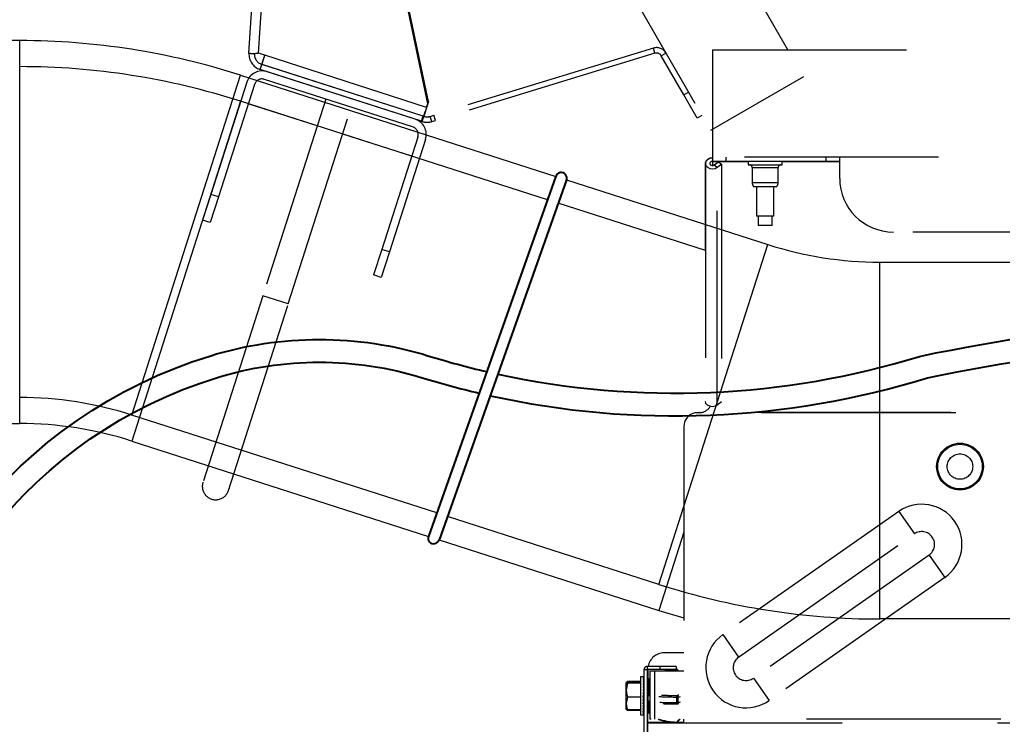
# Model space of a CAD drawing. Header units: feet. Extents: x -17 to 453, y -41 to 31.
# Drawn here: x 60.674 to 61.306, y -5.424 to -4.971 of the extents above; entities that cross this region are included whole.
import ezdxf
from ezdxf.enums import TextEntityAlignment as Align

# ---------------------------------------------------------------- set-up
doc = ezdxf.new("R2018")
doc.units = ezdxf.units.FT
doc.header["$MEASUREMENT"] = 0
doc.linetypes.add('DASHED2', pattern=[0.375, 0.25, -0.125])
for name, color, linetype in [('G-ANNO-TEXT', 1, 'Continuous'), ('S-STEL-ANGL', 3, 'Continuous'), ('S-TRACKER TABLE', 252, 'Continuous'), ('STRINGS', 30, 'Continuous')]:
    doc.layers.add(name, color=color, linetype=linetype)
doc.styles.add('NEI-A', font='arial.ttf')
doc.styles.get("Standard").update_dxf_attribs({"font": 'arial.ttf'})

# ---------------------------------------------------------------- blocks, each defined once
blk = doc.blocks.new('DETAIL_TITLE')
at = {"style": 'NEI-A', "flags": 8}
blk.add_attdef('#', text='', height=0.2, dxfattribs=at).set_placement((0.5922, -0.5109), align=Align.MIDDLE_CENTER)
at = {"lineweight": 30, "style": '', "flags": 104}
blk.add_attdef('DETAIL_TITLE', text='', height=0.2, dxfattribs=at).set_placement((0.9099, -0.52514), align=Align.BOTTOM_LEFT)
at = {"style": 'NEI-A'}
for tag, p in [('SCALE:', (0.93865, -0.73792)), ('1"_=_', (1.5474, -0.73792))]:
    blk.add_attdef(tag, text='', height=0.1, dxfattribs=at).set_placement(p, align=Align.BOTTOM_LEFT)

msp = doc.modelspace()

# ---------------------------------------------------------------- linework, layer by layer
at = {"layer": 'S-STEL-ANGL', "flags": 128}
for points in [[(61.01889, -5.07127), (60.93684, -5.30301)], [(61.02575, -5.0737), (60.94371, -5.30544)]]:
    msp.add_lwpolyline(points, dxfattribs=at)
at = {"layer": 'S-STEL-ANGL'}
for centre, start, end in [((61.02228, -5.07259), 338.80398, 162.20548), ((60.94031, -5.30413), 158.80398, 342.20548)]:
    msp.add_arc(centre, 0.00364, start, end, dxfattribs=at)
at = {"layer": 'S-TRACKER TABLE', "linetype": 'DASHED2', "lineweight": 15, "ltscale": 0.5}
for p, q in [((60.88056, -4.49178), (61.1783, -5.0075)), ((60.82076, -4.52631), (61.11851, -5.04202)), ((60.82133, -4.99213), (60.84735, -4.59001)), ((60.82752, -4.99223), (60.85161, -4.62002)), ((60.93643, -5.02474), (60.85161, -4.62002)), ((60.93688, -5.02334), (60.85206, -4.61862)), ((61.08168, -4.98893), (60.94043, -5.03211)), ((61.08269, -4.99223), (61.08168, -4.98893)), ((61.11971, -4.98997), (61.11971, -5.05901)), ((61.11971, -4.98997), (61.71521, -4.98997)), ((60.83145, -4.9935), (60.82752, -4.99223)), ((60.83063, -4.99585), (60.82958, -4.99914)), ((60.83067, -4.99578), (60.82961, -4.99907)), ((60.83067, -4.99578), (60.83063, -4.99585)), ((60.83067, -4.99578), (60.83071, -4.9958)), ((60.93567, -5.02711), (60.83145, -4.9935)), ((61.08269, -4.99223), (60.94143, -5.03541)), ((61.08669, -4.9938), (61.08968, -4.99208)), ((61.10128, -5.01908), (61.08669, -4.9938)), ((60.8285, -5.00266), (60.82956, -4.99938)), ((60.93242, -5.03602), (60.8285, -5.00266)), ((60.93348, -5.03273), (60.82956, -4.99938)), ((60.82961, -4.99907), (60.82958, -4.99914)), ((60.82963, -4.99915), (60.82958, -4.99914)), ((60.82961, -4.99907), (60.82965, -4.99908)), ((60.82963, -4.99916), (60.93385, -5.03277)), ((60.92671, -5.03962), (60.83139, -5.00903)), ((60.92829, -5.03469), (60.83297, -5.0041)), ((61.1783, -5.0075), (61.11851, -5.04202)), ((60.81995, -5.01079), (60.79674, -5.08311)), ((60.82488, -5.01238), (60.80167, -5.08469)), ((60.87352, -5.01331), (60.87347, -5.01347)), ((60.87083, -5.02169), (60.83022, -5.14824)), ((60.8899, -5.01875), (60.88995, -5.01861)), ((61.10128, -5.01908), (61.10427, -5.01735)), ((61.10991, -5.03403), (61.10128, -5.01908)), ((60.84665, -5.15351), (60.88727, -5.02696)), ((60.93643, -5.02474), (60.93567, -5.02711)), ((60.93567, -5.02711), (60.93612, -5.02571)), ((60.93688, -5.02334), (60.93612, -5.02571)), ((60.93616, -5.0256), (60.93618, -5.02555)), ((60.93616, -5.0256), (60.93616, -5.0256)), ((60.93643, -5.02474), (60.93688, -5.02334)), ((60.93242, -5.03602), (60.93348, -5.03273)), ((60.93276, -5.03613), (60.93382, -5.03284)), ((60.93348, -5.03273), (60.93382, -5.03284)), ((60.93491, -5.02948), (60.93385, -5.03277)), ((60.93395, -5.0325), (60.93385, -5.03277)), ((60.9339, -5.03266), (60.93389, -5.03266)), ((60.9339, -5.03266), (60.93403, -5.0324)), ((60.93395, -5.0325), (60.93501, -5.02922)), ((60.93403, -5.0324), (60.93399, -5.03239)), ((60.93403, -5.0324), (60.93509, -5.02912)), ((60.93501, -5.02922), (60.93491, -5.02948)), ((60.93499, -5.02921), (60.93501, -5.02922)), ((60.93509, -5.02912), (60.93503, -5.0291)), ((60.93795, -5.03287), (60.94043, -5.03211)), ((60.93896, -5.03617), (60.93795, -5.03287)), ((60.94143, -5.03541), (60.94043, -5.03211)), ((61.1129, -5.0323), (61.10991, -5.03403)), ((60.93242, -5.03602), (60.93276, -5.03613)), ((60.93896, -5.03617), (60.94143, -5.03541)), ((60.93006, -5.04614), (60.90685, -5.11845)), ((60.93499, -5.04772), (60.91178, -5.12003)), ((61.71526, -5.05901), (61.1195, -5.05901)), ((61.1195, -5.05901), (61.1195, -5.05971)), ((61.11966, -5.05971), (61.1195, -5.05971)), ((61.11966, -5.05901), (61.11966, -5.06447)), ((61.12829, -5.05901), (61.12829, -5.06177)), ((61.19299, -5.06177), (61.19299, -5.05901)), ((61.20162, -5.07275), (61.20162, -5.05901)), ((61.11501, -5.06314), (61.11501, -5.11909)), ((61.11517, -5.06314), (61.11517, -5.21616)), ((61.20162, -5.06177), (61.11966, -5.06177)), ((61.11966, -5.06182), (61.14273, -5.06182)), ((61.12088, -5.06408), (61.12358, -5.06201)), ((61.12088, -5.06408), (61.12283, -5.06558)), ((61.12283, -5.06558), (61.12553, -5.06351)), ((61.12283, -5.21859), (61.12283, -5.06558)), ((61.12358, -5.06201), (61.12553, -5.06351)), ((61.12553, -5.06351), (61.12553, -5.21652)), ((61.14275, -5.06401), (61.1645, -5.06401)), ((61.14523, -5.06574), (61.14523, -5.07535)), ((61.14523, -5.06574), (61.16201, -5.06574)), ((61.16201, -5.07535), (61.16201, -5.06574)), ((61.16451, -5.06182), (61.20162, -5.06182)), ((61.14523, -5.07535), (61.16201, -5.07535)), ((61.14619, -5.07803), (61.16106, -5.07803)), ((61.14814, -5.07803), (61.14814, -5.0971)), ((61.1591, -5.0971), (61.1591, -5.07803)), ((60.79674, -5.08311), (60.79146, -5.09954)), ((60.80167, -5.08469), (60.79639, -5.10113)), ((60.80167, -5.08469), (60.79674, -5.08311)), ((61.1591, -5.0971), (61.14814, -5.0971)), ((61.14913, -5.0971), (61.14913, -5.10313)), ((61.15811, -5.10313), (61.15811, -5.0971)), ((60.79639, -5.10113), (60.79146, -5.09954)), ((61.15811, -5.10313), (61.14913, -5.10313)), ((61.59862, -5.10727), (61.23614, -5.10727)), ((60.90685, -5.11845), (60.90157, -5.13488)), ((60.91178, -5.12003), (60.9065, -5.13647)), ((60.91178, -5.12003), (60.90685, -5.11845)), ((60.9065, -5.13647), (60.90157, -5.13488)), ((60.83022, -5.14824), (60.79171, -5.26821)), ((60.84665, -5.15351), (60.83022, -5.14824)), ((60.80814, -5.27349), (60.84665, -5.15351)), ((61.12553, -5.21652), (61.12283, -5.21859)), ((61.72626, -5.2236), (61.1085, -5.2236)), ((61.11103, -5.22347), (61.11, -5.22347)), ((61.72311, -5.22343), (61.11181, -5.22343)), ((61.10137, -5.2321), (61.10137, -5.3895)), ((61.23957, -5.28702), (61.12646, -5.36623)), ((61.23957, -5.28702), (61.24967, -5.30144)), ((61.13656, -5.38064), (61.24967, -5.30144)), ((61.25918, -5.31502), (61.14606, -5.39422)), ((61.25918, -5.31502), (61.26927, -5.32944)), ((61.26927, -5.32944), (61.15616, -5.40864)), ((61.12646, -5.36623), (61.13656, -5.38064)), ((61.10137, -5.378), (61.08851, -5.378)), ((61.07772, -5.38895), (61.07562, -5.38895)), ((61.07562, -5.38895), (61.07562, -5.42918)), ((61.07772, -5.38895), (61.07772, -5.42918)), ((61.07794, -5.38873), (61.07794, -5.38663)), ((61.09633, -5.38663), (61.07794, -5.38663)), ((61.09633, -5.38873), (61.07794, -5.38873)), ((61.07815, -5.38873), (61.07815, -5.39476)), ((61.07945, -5.3895), (61.07945, -5.42056)), ((61.07945, -5.3895), (61.10137, -5.3895)), ((61.08243, -5.3895), (61.08243, -5.42056)), ((61.08597, -5.38873), (61.08597, -5.38663)), ((61.09633, -5.38663), (61.09633, -5.38873)), ((61.09645, -5.38864), (61.09645, -5.38864)), ((61.09645, -5.3895), (61.09645, -5.38864)), ((61.09771, -5.3895), (61.09771, -5.3894)), ((61.07549, -5.39339), (61.07334, -5.39339)), ((61.07334, -5.39339), (61.07334, -5.4179)), ((61.07554, -5.39343), (61.07505, -5.39343)), ((61.07554, -5.39377), (61.07505, -5.39377)), ((61.07554, -5.39448), (61.07505, -5.39448)), ((61.07554, -5.39552), (61.07505, -5.39552)), ((61.07547, -5.39687), (61.07554, -5.39552)), ((61.07548, -5.39687), (61.07554, -5.3957)), ((61.07549, -5.39552), (61.07554, -5.39448)), ((61.0755, -5.39552), (61.07554, -5.39461)), ((61.07551, -5.39448), (61.07554, -5.39377)), ((61.07551, -5.39448), (61.07554, -5.39385)), ((61.07551, -5.39552), (61.07554, -5.39492)), ((61.07552, -5.39448), (61.07554, -5.39406)), ((61.07554, -5.39492), (61.07552, -5.39492)), ((61.07552, -5.39552), (61.07554, -5.39515)), ((61.07553, -5.39377), (61.07554, -5.39343)), ((61.07553, -5.39377), (61.07554, -5.39345)), ((61.07553, -5.39377), (61.07554, -5.39354)), ((61.07553, -5.39377), (61.07554, -5.39362)), ((61.07554, -5.39406), (61.07553, -5.39406)), ((61.07553, -5.39448), (61.07554, -5.39421)), ((61.07554, -5.39343), (61.07554, -5.39339)), ((61.07554, -5.39354), (61.07554, -5.39354)), ((61.0782, -5.39473), (61.07772, -5.39513)), ((61.07899, -5.3948), (61.0782, -5.39473)), ((61.0782, -5.39473), (61.0782, -5.41657)), ((61.07945, -5.39502), (61.07899, -5.3948)), ((61.07899, -5.3948), (61.07899, -5.40407)), ((61.07945, -5.39424), (61.07903, -5.39482)), ((61.14606, -5.39422), (61.15616, -5.40864)), ((61.06424, -5.39699), (61.06423, -5.39702)), ((61.06423, -5.41428), (61.06423, -5.39704)), ((61.065, -5.39741), (61.06423, -5.4019)), ((61.065, -5.39635), (61.06455, -5.3968)), ((61.07334, -5.39635), (61.065, -5.39635)), ((61.07334, -5.39667), (61.065, -5.39667)), ((61.07334, -5.39741), (61.065, -5.39741)), ((61.07554, -5.39687), (61.07505, -5.39687)), ((61.07554, -5.39849), (61.07505, -5.39849)), ((61.07554, -5.40033), (61.07505, -5.40033)), ((61.07535, -5.40233), (61.07554, -5.40033)), ((61.07562, -5.40188), (61.0754, -5.40188)), ((61.07541, -5.40033), (61.07554, -5.39849)), ((61.07543, -5.40033), (61.07554, -5.39875)), ((61.07545, -5.39849), (61.07554, -5.39687)), ((61.07562, -5.4013), (61.07545, -5.4013)), ((61.07546, -5.39849), (61.07554, -5.39709)), ((61.07546, -5.40031), (61.07554, -5.39932)), ((61.07548, -5.39849), (61.07554, -5.3976)), ((61.07549, -5.40033), (61.07554, -5.39972)), ((61.07562, -5.40085), (61.07549, -5.40085)), ((61.07554, -5.39611), (61.0755, -5.39687)), ((61.0755, -5.39849), (61.07554, -5.39795)), ((61.07554, -5.39932), (61.0755, -5.39932)), ((61.07551, -5.39687), (61.07554, -5.39641)), ((61.07554, -5.3976), (61.07551, -5.3976)), ((61.07554, -5.39611), (61.07552, -5.39611)), ((61.07562, -5.40055), (61.07552, -5.40055)), ((61.07562, -5.40039), (61.07553, -5.40039)), ((61.07562, -5.4004), (61.07553, -5.4004)), ((61.07786, -5.40063), (61.07778, -5.40049)), ((61.065, -5.40639), (61.06423, -5.41051)), ((61.07334, -5.40639), (61.065, -5.40639)), ((61.07554, -5.40233), (61.07505, -5.40233)), ((61.07554, -5.40442), (61.07505, -5.40442)), ((61.07554, -5.40656), (61.07505, -5.40656)), ((61.07517, -5.40603), (61.07562, -5.40603)), ((61.07526, -5.40422), (61.07521, -5.40442)), ((61.07526, -5.40422), (61.07554, -5.40233)), ((61.07562, -5.40422), (61.07526, -5.40422)), ((61.07562, -5.40604), (61.07526, -5.40604)), ((61.07526, -5.40604), (61.07554, -5.40656)), ((61.07534, -5.40743), (61.07554, -5.40867)), ((61.07562, -5.40512), (61.07538, -5.40512)), ((61.07562, -5.40337), (61.07539, -5.40337)), ((61.07539, -5.40778), (61.07562, -5.40778)), ((61.07562, -5.40781), (61.0754, -5.40781)), ((61.07562, -5.40694), (61.07545, -5.40694)), ((61.07546, -5.40692), (61.07562, -5.40692)), ((61.07562, -5.40258), (61.0755, -5.40258)), ((61.07836, -5.40862), (61.07836, -5.40496)), ((61.07927, -5.40401), (61.07899, -5.40407)), ((61.07927, -5.40408), (61.07927, -5.40401)), ((61.09645, -5.40535), (61.09645, -5.41081)), ((61.09771, -5.40992), (61.09771, -5.40629)), ((61.06423, -5.41428), (61.06424, -5.4143)), ((61.065, -5.41495), (61.06443, -5.41437)), ((61.06488, -5.41459), (61.065, -5.41495)), ((61.07334, -5.41463), (61.065, -5.41463)), ((61.07554, -5.40867), (61.07505, -5.40867)), ((61.07554, -5.41069), (61.07505, -5.41069)), ((61.07554, -5.41255), (61.07505, -5.41255)), ((61.07554, -5.4142), (61.07505, -5.4142)), ((61.0754, -5.40926), (61.07554, -5.41069)), ((61.0754, -5.40926), (61.07562, -5.40926)), ((61.07562, -5.40932), (61.07541, -5.40932)), ((61.07544, -5.4111), (61.07554, -5.41255)), ((61.07546, -5.40985), (61.07562, -5.40985)), ((61.07562, -5.40992), (61.07546, -5.40992)), ((61.07546, -5.41283), (61.07554, -5.4142)), ((61.07554, -5.41097), (61.07547, -5.41097)), ((61.07554, -5.41158), (61.07547, -5.41158)), ((61.07554, -5.4128), (61.07547, -5.4128)), ((61.07548, -5.41439), (61.07554, -5.4156)), ((61.07554, -5.41442), (61.07548, -5.41442)), ((61.07562, -5.41088), (61.07549, -5.41088)), ((61.07562, -5.41089), (61.07549, -5.41089)), ((61.07549, -5.41097), (61.07554, -5.41158)), ((61.07554, -5.41335), (61.07549, -5.41335)), ((61.0755, -5.41031), (61.07562, -5.41031)), ((61.07554, -5.41197), (61.0755, -5.41197)), ((61.0755, -5.4128), (61.07554, -5.41335)), ((61.07562, -5.41038), (61.07551, -5.41038)), ((61.07551, -5.4108), (61.07562, -5.4108)), ((61.07554, -5.4137), (61.07551, -5.4137)), ((61.07551, -5.41442), (61.07554, -5.41489)), ((61.07552, -5.40856), (61.07562, -5.40856)), ((61.07552, -5.41167), (61.07554, -5.41197)), ((61.07552, -5.4126), (61.07554, -5.4128)), ((61.07552, -5.41341), (61.07554, -5.4137)), ((61.07562, -5.40861), (61.07553, -5.40861)), ((61.07553, -5.41063), (61.07562, -5.41063)), ((61.07562, -5.41071), (61.07553, -5.41071)), ((61.07553, -5.41089), (61.07554, -5.41097)), ((61.07562, -5.4109), (61.07553, -5.4109)), ((61.07553, -5.41424), (61.07554, -5.41442)), ((61.07776, -5.41077), (61.07778, -5.4108)), ((61.07899, -5.40944), (61.07899, -5.4165)), ((61.0971, -5.41077), (61.09801, -5.41061)), ((61.07334, -5.41495), (61.065, -5.41495)), ((61.07334, -5.4179), (61.07549, -5.4179)), ((61.07554, -5.4156), (61.07505, -5.4156)), ((61.07554, -5.41669), (61.07505, -5.41669)), ((61.07554, -5.41744), (61.07505, -5.41744)), ((61.07554, -5.41784), (61.07505, -5.41784)), ((61.07554, -5.4179), (61.07531, -5.4179)), ((61.07554, -5.41787), (61.07547, -5.41787)), ((61.07554, -5.41489), (61.0755, -5.41489)), ((61.0755, -5.41571), (61.07554, -5.41669)), ((61.07554, -5.41577), (61.0755, -5.41577)), ((61.07554, -5.41614), (61.07551, -5.41614)), ((61.07551, -5.41674), (61.07554, -5.41744)), ((61.07554, -5.41682), (61.07551, -5.41682)), ((61.07554, -5.41518), (61.07552, -5.41518)), ((61.07552, -5.41577), (61.07554, -5.41614)), ((61.07554, -5.41637), (61.07552, -5.41637)), ((61.07554, -5.41708), (61.07552, -5.41708)), ((61.07552, -5.41746), (61.07554, -5.41784)), ((61.07553, -5.41492), (61.07554, -5.41518)), ((61.07553, -5.41562), (61.07554, -5.41577)), ((61.07553, -5.41617), (61.07554, -5.41637)), ((61.07553, -5.4167), (61.07554, -5.41682)), ((61.07553, -5.41682), (61.07554, -5.41708)), ((61.07553, -5.41709), (61.07554, -5.41724)), ((61.07554, -5.41724), (61.07553, -5.41724)), ((61.07553, -5.41752), (61.07554, -5.41767)), ((61.07554, -5.41752), (61.07553, -5.41752)), ((61.07554, -5.41767), (61.07553, -5.41767)), ((61.07554, -5.41745), (61.07554, -5.41752)), ((61.07554, -5.41768), (61.07554, -5.41775)), ((61.07554, -5.41775), (61.07554, -5.41775)), ((61.07554, -5.41784), (61.07554, -5.41787)), ((61.07554, -5.41787), (61.07554, -5.4179)), ((61.07772, -5.41617), (61.0782, -5.41657)), ((61.07815, -5.43151), (61.07815, -5.41653)), ((61.0782, -5.41657), (61.07899, -5.4165)), ((61.07899, -5.4165), (61.07945, -5.41627)), ((61.07903, -5.41651), (61.07945, -5.41707)), ((61.75531, -5.42056), (61.07945, -5.42056)), ((61.10137, -5.42288), (61.10137, -5.42056)), ((61.09638, -5.42266), (61.07815, -5.42266)), ((61.07815, -5.42288), (61.75488, -5.42288)), ((61.09645, -5.42266), (61.09645, -5.42245)), ((61.10137, -5.42266), (61.09647, -5.42266))]:
    msp.add_line(p, q, dxfattribs=at)
at = {"layer": 'S-TRACKER TABLE', "linetype": 'Continuous', "lineweight": 15}
for p, q in [((60.67372, -4.98411), (60.54148, -4.98411)), ((60.67372, -4.98411), (60.67372, -5.23042)), ((60.74583, -5.22496), (60.81599, -5.00638)), ((60.81599, -5.00638), (61.01881, -5.07148)), ((60.81599, -5.02312), (60.74583, -5.2417)), ((61.01349, -5.08651), (60.81599, -5.02312)), ((60.86529, -5.03895), (60.82092, -5.0247)), ((60.9261, -5.05846), (60.88173, -5.04422)), ((61.02575, -5.0737), (61.15537, -5.11531)), ((61.11517, -5.11915), (61.02043, -5.08874)), ((61.08521, -5.33389), (61.15537, -5.11531)), ((61.22748, -5.12659), (61.79945, -5.12659)), ((61.22748, -5.35616), (61.22748, -5.12659)), ((60.94217, -5.28798), (60.74583, -5.22496)), ((60.5762, -5.23042), (60.67372, -5.23042)), ((60.74583, -5.2417), (60.93684, -5.30301)), ((61.08521, -5.33389), (60.9491, -5.2902)), ((61.10137, -5.30029), (61.08521, -5.35063)), ((60.94378, -5.30524), (61.08521, -5.35063)), ((61.08521, -5.35063), (61.10137, -5.3555)), ((61.79733, -5.35616), (61.22748, -5.35616))]:
    msp.add_line(p, q, dxfattribs=at)
at = {"layer": 'S-TRACKER TABLE', "linetype": 'DASHED2', "lineweight": 15, "ltscale": 0.5, "flags": 128}
for points in [[(61.11966, -5.05971), (61.11794, -5.05997), (61.11649, -5.06071), (61.11551, -5.06183), (61.11517, -5.06314), (61.11551, -5.06446), (61.11649, -5.06558), (61.11794, -5.06632), (61.11966, -5.06658), (61.12138, -5.06632), (61.12283, -5.06558)], [(61.11966, -5.06182), (61.11893, -5.06195), (61.11834, -5.06229), (61.11799, -5.0628), (61.11796, -5.06337), (61.11824, -5.0639), (61.1188, -5.06429), (61.11951, -5.06446), (61.12025, -5.06439), (61.12088, -5.06408)], [(61.12283, -5.21859), (61.12138, -5.21933), (61.11966, -5.2196), (61.11794, -5.21933), (61.11649, -5.21859), (61.11551, -5.21747), (61.11517, -5.21616)], [(61.07908, -5.39484), (61.07942, -5.39434), (61.07945, -5.3943)], [(61.07945, -5.40427), (61.07933, -5.40419), (61.07927, -5.40408)], [(61.0981, -5.40512), (61.09772, -5.4052), (61.09696, -5.40533)], [(61.09771, -5.40629), (61.09851, -5.40615), (61.09907, -5.40604)], [(61.09888, -5.40972), (61.09851, -5.40979), (61.09771, -5.40992)], [(61.09896, -5.42056), (61.09851, -5.42108), (61.09771, -5.4219)]]:
    msp.add_lwpolyline(points, dxfattribs=at)
at = {"layer": 'S-TRACKER TABLE', "linetype": 'DASHED2', "lineweight": 15, "ltscale": 0.5}
for radius in [0.01504, 0.01435, 0.0082]:
    msp.add_circle((61.27904, -5.25812), radius, dxfattribs=at)
at = {"layer": 'S-TRACKER TABLE', "linetype": 'Continuous', "lineweight": 15}
for centre, radius, start, end in [((60.67372, -5.44963), 0.46552, 72.20548, 90), ((60.67372, -5.46637), 0.46552, 72.20548, 90), ((61.22748, -4.89064), 0.23595, 252.20548, 270), ((60.67372, -5.44963), 0.23595, 72.20548, 90), ((60.67372, -5.46637), 0.23595, 72.20548, 90), ((61.22748, -4.89064), 0.46552, 252.20548, 270)]:
    msp.add_arc(centre, radius, start, end, dxfattribs=at)
at = {"layer": 'S-TRACKER TABLE', "linetype": 'DASHED2', "lineweight": 15, "ltscale": 0.5}
for centre, radius, start, end in [((61.0837, -4.99553), 0.0069, 30, 107), ((60.83167, -4.9928), 0.01036, 176.29734, 252.20548), ((60.83167, -4.9928), 0.0069, 176.29734, 252.20548), ((62.37812, -5.49166), 1.62498, 162.1468, 162.35635), ((65.82333, -6.60458), 5.24543, 162.11306, 162.17798), ((61.34579, -5.1592), 0.54043, 162.14302, 162.40666), ((61.0837, -4.99553), 0.00345, 30, 107), ((60.82981, -5.01396), 0.01036, 72.20548, 162.20548), ((60.82981, -5.01396), 0.00518, 72.20548, 162.20548), ((65.92756, -6.63819), 5.24543, 162.11306, 162.17798), ((64.26405, -6.09976), 3.49695, 162.11306, 162.17798), ((63.18706, -5.74873), 2.36421, 162.18968, 162.27881), ((60.92513, -5.04455), 0.01036, 342.20548, 72.20548), ((60.92513, -5.04455), 0.00518, 342.20548, 72.20548), ((61.11903, -5.06375), 0.00407, 83.45913, 171.44831), ((61.14672, -5.06289), 0.00413, 164.22069, 195.77931), ((61.14351, -5.06574), 0.00173, 0, 90), ((61.16374, -5.06574), 0.00173, 90, 180), ((61.16053, -5.06289), 0.00413, 344.22069, 15.77931), ((61.23614, -5.07275), 0.03452, 180, 270), ((61.11, -5.2321), 0.00863, 100.04362, 180), ((61.11103, -5.21484), 0.00863, 275.21086, 327.74981), ((60.79993, -5.27085), 0.00863, 162.20548, 342.20548), ((61.25442, -5.30823), 0.02589, 305, 125), ((61.25442, -5.30823), 0.00829, 305, 125), ((61.14131, -5.38743), 0.02589, 125, 305), ((61.08851, -5.38835), 0.01036, 90, 170.40593), ((61.14131, -5.38743), 0.00829, 125, 305), ((61.07794, -5.38895), 0.00232, 90, 180), ((61.07794, -5.38895), 0.000219, 90, 180), ((61.09642, -5.42431), 0.03534, 89.94435, 99.9017), ((61.09652, -5.39084), 0.00187, 50.42631, 92.18243), ((61.09728, -5.38937), 0.000435, 356.51452, 52.49798), ((61.07927, -5.40499), 0.000911, 89.84056, 179.83967), ((61.07963, -5.40361), 0.00187, 227.18765, 264.62246), ((61.09616, -5.21263), 0.19373, 266.72009, 270.08556), ((61.09623, -5.21536), 0.19, 267.173, 270.06736), ((61.0965, -5.40168), 0.00368, 269.26217, 277.15052), ((61.09657, -5.39717), 0.00919, 269.26217, 277.15052), ((61.0968, -5.40623), 0.000916, 356.2937, 80.11524), ((61.07953, -5.40746), 0.00165, 224.61793, 267.19218), ((61.09619, -5.21408), 0.19591, 266.95549, 270.07584), ((61.09632, -5.2152), 0.19561, 267.56441, 270.03733), ((61.09657, -5.4008), 0.00919, 269.26217, 277.15052), ((61.097, -5.41015), 0.000628, 265.96461, 298.7871), ((61.09685, -5.40996), 0.000865, 301.57863, 2.78154), ((61.09628, -5.39015), 0.0323, 250.27943, 270.30344), ((61.08859, -5.41333), 0.01225, 313.06574, 323.85176), ((61.09648, -5.4217), 0.000748, 267.81757, 309.57369), ((61.09724, -5.42175), 0.000604, 241.6424, 299.95032), ((61.09728, -5.42193), 0.000435, 307.50296, 3.48545)]:
    msp.add_arc(centre, radius, start, end, dxfattribs=at)
for major_axis, ratio, start_param, end_param in [((0.00022, 0.01225), 0.230155, 6.212801, 6.361929), ((0.00073, 0.01225), 0.222982, 0.087921, 0.262454), ((0.00122, 0.01225), 0.208496, 0.269789, 0.444322), ((0.00165, 0.01225), 0.187496, 0.448905, 0.623437), ((0.00203, 0.01225), 0.161013, 0.624815, 0.799348), ((0.00046, 0.01225), 0.227763, 6.273063, 6.332476), ((0.00234, 0.01225), 0.130158, 0.79752, 0.972053), ((0.00257, 0.01225), 0.096025, 0.967391, 1.141924), ((0.00273, 0.01225), 0.059625, 1.13506, 1.309593), ((0.00266, 0.01225), 0.079306, 1.045665, 1.073275), ((0.00282, 0.01225), 0.021886, 1.301324, 1.475857), ((0.00282, 0.01225), 0.016333, 4.641586, 4.816119), ((0.00275, 0.01225), 0.054194, 4.475455, 4.649988), ((0.0026, 0.01225), 0.090845, 4.308042, 4.482575), ((0.00238, 0.01225), 0.125369, 4.138536, 4.313069), ((0.00208, 0.01225), 0.156767, 3.966274, 4.140807), ((0.00171, 0.01225), 0.183956, 3.79084, 3.965373), ((0.00128, 0.01225), 0.205822, 3.612174, 3.786707), ((0.00081, 0.01225), 0.221313, 3.43066, 3.605193), ((0.0003, 0.01225), 0.229587, 3.247146, 3.421679), ((-0.00022, 0.01225), 0.230155, 3.137413, 3.237382)]:
    msp.add_ellipse((61.07505, -5.40565), major_axis=major_axis, ratio=ratio, start_param=start_param, end_param=end_param, dxfattribs=at)
msp.add_open_spline([(60.82752, -4.99223), (60.82668, -4.99237), (60.825, -4.99264), (60.82297, -4.99262), (60.82158, -4.99241), (60.82142, -4.99223), (60.82133, -4.99213)], degree=3, dxfattribs=at)
for points, knots in [([(60.93382, -5.03284), (60.93454, -5.033), (60.93599, -5.03333), (60.93729, -5.03302), (60.93795, -5.03287)], [0, 0, 0, 0, 0.49985, 1, 1, 1, 1]), ([(60.93276, -5.03613), (60.93384, -5.03637), (60.93595, -5.03686), (60.93797, -5.0364), (60.93896, -5.03617)], [0, 0, 0, 0, 0.50874, 1, 1, 1, 1]), ([(61.14523, -5.07535), (61.14528, -5.0759), (61.14537, -5.07688), (61.14594, -5.07768), (61.14619, -5.07803)], [0, 0, 0, 0, 0.563081, 1, 1, 1, 1]), ([(61.16106, -5.07803), (61.16136, -5.07758), (61.16192, -5.07676), (61.16198, -5.07578), (61.16201, -5.07535)], [0, 0, 0, 0, 0.553144, 1, 1, 1, 1]), ([(61.11, -5.22347), (61.10986, -5.22347), (61.10935, -5.22347), (61.10885, -5.22355), (61.1085, -5.2236)], [0, 0, 0, 0, 0.289948, 1, 1, 1, 1]), ([(61.11181, -5.22343), (61.11167, -5.22344), (61.11141, -5.22346), (61.11114, -5.22346), (61.11103, -5.22347)], [0, 0, 0, 0, 0.55863, 1, 1, 1, 1]), ([(61.09414, -5.38873), (61.09311, -5.38881), (61.09139, -5.38893), (61.08976, -5.38931), (61.0891, -5.38946)], [0, 0, 0, 0, 0.596203, 1, 1, 1, 1]), ([(61.09754, -5.38903), (61.09747, -5.38897), (61.09733, -5.38885), (61.09705, -5.38873), (61.09676, -5.38865), (61.09655, -5.38864), (61.09645, -5.38864)], [0, 0, 0, 0, 0.257107, 0.509609, 0.757304, 1, 1, 1, 1]), ([(61.065, -5.39667), (61.06468, -5.39676), (61.06427, -5.39689), (61.06423, -5.39701), (61.06423, -5.39704)], [0, 0, 0, 0, 0.75774, 1, 1, 1, 1]), ([(61.06423, -5.39704), (61.06432, -5.39714), (61.06444, -5.39726), (61.06489, -5.39739), (61.065, -5.39741)], [0, 0, 0, 0, 0.775769, 1, 1, 1, 1]), ([(61.06423, -5.4019), (61.06423, -5.40201), (61.06424, -5.40352), (61.06463, -5.40501), (61.065, -5.40639)], [0, 0, 0, 0, 0.070201, 1, 1, 1, 1]), ([(61.07836, -5.40496), (61.07837, -5.40486), (61.07839, -5.40465), (61.07855, -5.40437), (61.07876, -5.40417), (61.07892, -5.4041), (61.07899, -5.40407)], [0, 0, 0, 0, 0.270758, 0.541615, 0.816823, 1, 1, 1, 1]), ([(61.06423, -5.41051), (61.06423, -5.41061), (61.06424, -5.412), (61.06463, -5.41336), (61.065, -5.41463)], [0, 0, 0, 0, 0.070201, 1, 1, 1, 1]), ([(61.065, -5.41463), (61.06489, -5.4146), (61.06449, -5.41449), (61.06438, -5.41438), (61.0643, -5.4143)], [0, 0, 0, 0, 0.256659, 1, 1, 1, 1]), ([(61.07772, -5.40968), (61.07783, -5.40987), (61.07797, -5.4101), (61.07811, -5.41034), (61.07814, -5.41039)], [0, 0, 0, 0, 0.793604, 1, 1, 1, 1]), ([(61.07836, -5.40862), (61.07839, -5.40881), (61.07846, -5.40917), (61.07879, -5.40949), (61.07907, -5.40966), (61.0793, -5.40973), (61.0794, -5.40976)], [0, 0, 0, 0, 0.246745, 0.462026, 0.750981, 1, 1, 1, 1]), ([(61.09645, -5.41076), (61.09653, -5.41076), (61.0967, -5.41075), (61.09693, -5.41074), (61.09714, -5.41072), (61.09725, -5.41071), (61.0973, -5.4107)], [0, 0, 0, 0, 0.247192, 0.496261, 0.7472, 1, 1, 1, 1]), ([(61.08475, -5.42056), (61.08556, -5.42087), (61.08698, -5.42141), (61.08854, -5.42172), (61.08921, -5.42186)], [0, 0, 0, 0, 0.573016, 1, 1, 1, 1]), ([(61.08921, -5.42186), (61.08966, -5.42197), (61.09123, -5.42234), (61.09368, -5.4226), (61.09566, -5.42264), (61.09645, -5.42266)], [0, 0, 0, 0, 0.196278, 0.676162, 1, 1, 1, 1]), ([(61.09645, -5.42266), (61.09655, -5.42265), (61.09676, -5.42264), (61.09705, -5.42256), (61.09733, -5.42244), (61.09747, -5.42233), (61.09754, -5.42227)], [0, 0, 0, 0, 0.242696, 0.490391, 0.742893, 1, 1, 1, 1])]:
    msp.add_open_spline(points, degree=3, knots=knots, dxfattribs=at)
at = {"layer": 'STRINGS'}
for points in [[(60.98152, -5.19863, 0.129168), (61.25384, -5.18699, -0.050305), (61.56968, -5.15537, -0.000477), (61.79937, -5.13621, -0.000477)], [(60.97661, -5.21252, 0.130023), (61.25815, -5.20096, -0.050398), (61.56537, -5.17022, 0.00204), (61.79922, -5.15148, 0.00204)], [(60.57662, -5.46569, -0.311522), (60.79614, -5.18699, -0.150947), (60.93722, -5.18699, 0.017942), (60.97437, -5.19703, 0.017942)], [(60.59126, -5.46569, -0.310671), (60.80045, -5.20096, -0.150947), (60.9329, -5.20096, 0.017193), (60.96946, -5.21089, 0.017193)]]:
    msp.add_lwpolyline(points, format="xyb", dxfattribs=at)

# ---------------------------------------------------------------- block references
at = {"layer": 'G-ANNO-TEXT'}
ref = msp.add_blockref('DETAIL_TITLE', (56.68533, 3.02609), dxfattribs=at)
lines = msp.add_mtext('{\\LMOTOR SUPPORT POST/END OF TRACKER GROUNDING (ABOVE GROUND)}', dxfattribs={"layer": '0', "insert": (57.59522, 2.80095), "char_height": 7.6528868, "attachment_point": 1})
ref.add_attrib('DETAIL_TITLE', '', (57.59522, 2.80095)).embed_mtext(lines)
ref = msp.add_blockref('DETAIL_TITLE', (45.86472, 2.97376), dxfattribs=at)
lines = msp.add_mtext('{\\LMOTOR SUPPORT POST/END OF TRACKER GROUNDING (ABOVE GROUND)}', dxfattribs={"layer": '0', "insert": (46.77461, 2.74862), "char_height": 7.6528868, "attachment_point": 1})
ref.add_attrib('DETAIL_TITLE', '', (46.77461, 2.74862)).embed_mtext(lines)

doc.saveas('drawing.dxf')
